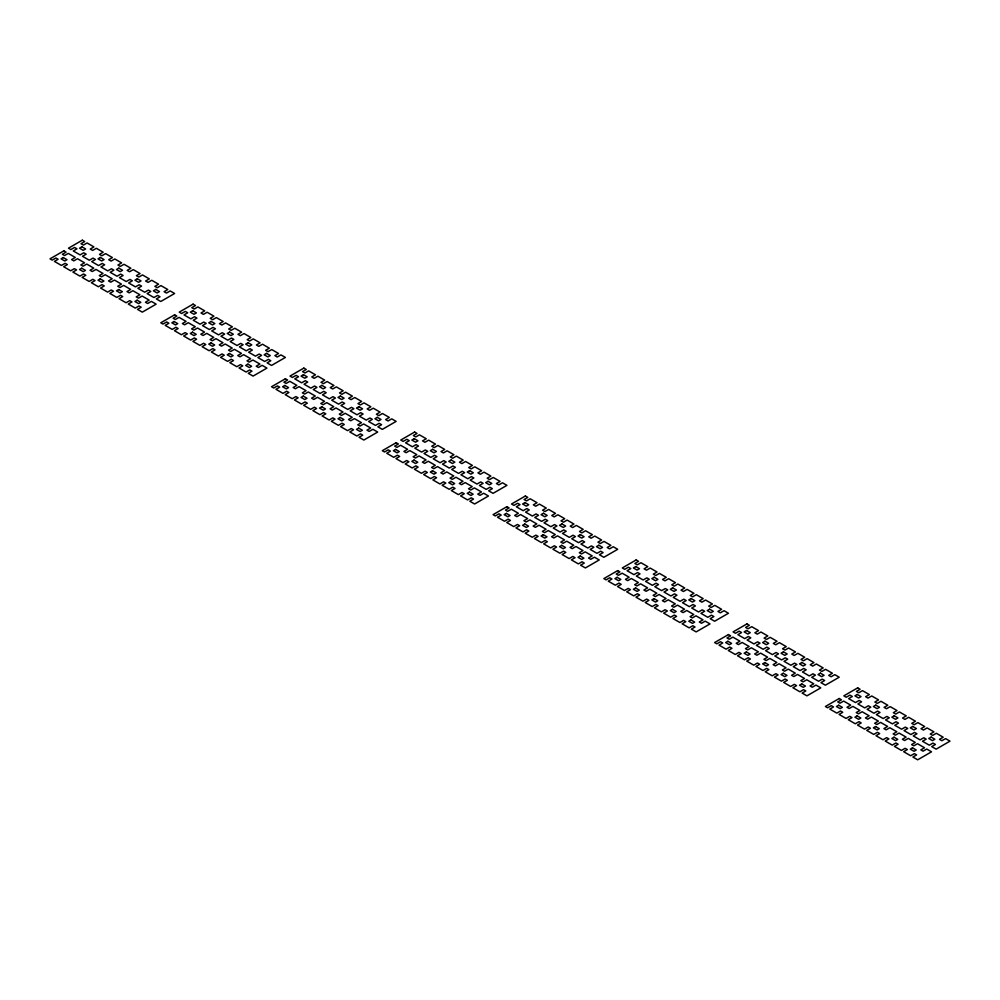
<?xml version="1.0" encoding="UTF-8"?>
<svg xmlns="http://www.w3.org/2000/svg" width="1000" height="1000" viewBox="0 0 1000 1000"><rect width="100%" height="100%" fill="white"/><g stroke="black" fill="none" stroke-linecap="round" stroke-linejoin="round"><path stroke-width="1.5" d="M63.85 250.85L50 258.85L52.213 260.125L55.912 258L58.125 259.275L54.425 261.4L61.45 265.45L65.138 263.325L67.35 264.6L63.663 266.737L70.675 270.788L74.375 268.65L76.588 269.938L72.888 272.062L79.912 276.112L83.6 273.988L85.812 275.262L82.125 277.387L89.138 281.45L92.825 279.312L95.05 280.587L91.35 282.725L98.375 286.775L102.062 284.637L104.275 285.925L100.588 288.05L107.6 292.1L111.287 289.975L113.513 291.25L109.812 293.387L116.825 297.438L120.525 295.3L122.737 296.575L119.05 298.712L126.062 302.762L129.75 300.625L131.975 301.913L128.275 304.037L135.287 308.087L138.988 305.963L141.2 307.238L137.513 309.375L142.312 312.137L156.15 304.15L151.35 301.375L147.662 303.512L145.45 302.225L149.137 300.1L142.125 296.05L138.425 298.175L136.213 296.9L139.913 294.762L132.887 290.712L129.2 292.85L126.988 291.575L130.675 289.438L123.663 285.387L119.975 287.525L117.75 286.238L121.45 284.113L114.425 280.062L110.738 282.188L108.525 280.912L112.212 278.775L105.2 274.725L101.512 276.863L99.288 275.587L102.987 273.45L95.975 269.4L92.275 271.537L90.062 270.25L93.75 268.125L86.737 264.075L83.05 266.2L80.825 264.925L84.525 262.787L77.513 258.738L73.812 260.875L71.6 259.587L75.287 257.462L68.275 253.412L64.588 255.538L62.375 254.262L66.062 252.138L63.85 250.85M82.312 240.2L68.463 248.188L70.862 249.575L74.55 247.438L76.95 248.825L73.263 250.963L80.087 254.9L83.787 252.775L86.188 254.163L82.487 256.288L89.325 260.238L93.012 258.1L95.412 259.488L91.725 261.625L98.55 265.562L102.25 263.425L104.65 264.812L100.95 266.95L107.788 270.887L111.475 268.762L113.875 270.15L110.188 272.275L117.013 276.225L120.712 274.088L123.112 275.475L119.412 277.613L126.25 281.55L129.938 279.425L132.338 280.8L128.65 282.938L135.475 286.875L139.175 284.75L141.575 286.137L137.875 288.263L144.713 292.213L148.4 290.075L150.8 291.462L147.113 293.6L153.938 297.538L157.625 295.413L160.025 296.788L156.337 298.925L160.775 301.488L174.613 293.488L170.188 290.925L166.488 293.062L164.088 291.675L167.787 289.55L160.95 285.6L157.262 287.738L154.863 286.35L158.55 284.212L151.725 280.275L148.025 282.4L145.625 281.012L149.325 278.888L142.487 274.938L138.8 277.075L136.4 275.688L140.087 273.562L133.262 269.613L129.575 271.75L127.175 270.363L130.863 268.225L124.025 264.288L120.337 266.413L117.938 265.025L121.625 262.9L114.8 258.95L111.112 261.087L108.713 259.7L112.4 257.562L105.575 253.625L101.875 255.763L99.475 254.375L103.175 252.237L96.337 248.3L92.65 250.425L90.25 249.037L93.938 246.912L87.112 242.963L83.413 245.1L81.013 243.713L84.712 241.575L82.312 240.2M63.288 257.562L61.075 258.85L64.775 260.975L66.988 259.7L63.288 257.562M81.938 246.8L79.538 248.188L83.225 250.325L85.625 248.938L81.938 246.8M81.75 268.225L79.538 269.5L83.225 271.637L85.45 270.363L81.75 268.225M100.4 257.462L98 258.85L101.688 260.975L104.087 259.587L100.4 257.462M100.213 278.888L98 280.163L101.688 282.3L103.912 281.012L100.213 278.888M118.863 268.125L116.463 269.5L120.15 271.637L122.55 270.25L118.863 268.125M118.675 289.55L116.463 290.825L120.15 292.95L122.375 291.675L118.675 289.55M137.325 278.775L134.925 280.163L138.613 282.3L141.012 280.912L137.325 278.775M137.137 300.2L134.925 301.488L138.613 303.612L140.825 302.337L137.137 300.2M155.787 289.438L153.387 290.825L157.075 292.95L159.475 291.575L155.787 289.438M174.613 314.8L160.775 322.8L162.987 324.075L166.675 321.95L168.888 323.225L165.2 325.363L172.213 329.412L175.912 327.275L178.125 328.55L174.425 330.688L181.45 334.738L185.138 332.6L187.35 333.888L183.663 336.012L190.675 340.062L194.375 337.938L196.588 339.212L192.887 341.35L199.913 345.4L203.6 343.263L205.812 344.538L202.125 346.675L209.137 350.725L212.825 348.587L215.05 349.875L211.35 352L218.375 356.05L222.062 353.925L224.275 355.2L220.588 357.337L227.6 361.388L231.287 359.25L233.512 360.538L229.812 362.663L236.825 366.712L240.525 364.588L242.738 365.863L239.05 367.987L246.062 372.038L249.75 369.913L251.975 371.188L248.275 373.325L253.075 376.087L266.925 368.1L262.125 365.325L258.425 367.463L256.212 366.175L259.913 364.05L252.887 360L249.2 362.125L246.988 360.85L250.675 358.725L243.663 354.675L239.975 356.8L237.75 355.525L241.45 353.387L234.425 349.338L230.738 351.475L228.525 350.188L232.213 348.062L225.2 344.012L221.513 346.138L219.288 344.862L222.987 342.738L215.975 338.675L212.275 340.812L210.062 339.538L213.75 337.4L206.737 333.35L203.05 335.487L200.825 334.2L204.525 332.075L197.512 328.025L193.812 330.15L191.6 328.875L195.287 326.737L188.275 322.688L184.587 324.825L182.375 323.55L186.062 321.413L179.05 317.362L175.35 319.5L173.137 318.212L176.825 316.087L174.613 314.8M193.075 304.15L179.225 312.137L181.625 313.525L185.325 311.4L187.725 312.775L184.025 314.913L190.863 318.85L194.55 316.725L196.95 318.113L193.263 320.238L200.087 324.188L203.787 322.05L206.188 323.438L202.488 325.575L209.325 329.513L213.012 327.388L215.413 328.762L211.725 330.9L218.55 334.85L222.25 332.713L224.65 334.1L220.95 336.225L227.787 340.175L231.475 338.038L233.875 339.425L230.188 341.562L237.013 345.5L240.712 343.375L243.113 344.762L239.412 346.887L246.25 350.838L249.938 348.7L252.338 350.087L248.65 352.212L255.475 356.163L259.175 354.025L261.575 355.412L257.875 357.55L264.713 361.488L268.4 359.363L270.8 360.75L267.113 362.875L271.537 365.438L285.387 357.438L280.95 354.888L277.262 357.013L274.862 355.625L278.55 353.5L271.725 349.55L268.025 351.688L265.625 350.3L269.325 348.162L262.488 344.225L258.8 346.35L256.4 344.975L260.087 342.837L253.263 338.9L249.575 341.025L247.175 339.637L250.863 337.512L244.025 333.562L240.338 335.7L237.938 334.312L241.625 332.175L234.8 328.237L231.112 330.363L228.713 328.988L232.4 326.85L225.575 322.9L221.875 325.037L219.475 323.65L223.175 321.525L216.337 317.575L212.65 319.713L210.25 318.325L213.938 316.188L207.113 312.25L203.412 314.375L201.012 312.987L204.713 310.863L197.875 306.913L194.188 309.05L191.788 307.663L195.475 305.538L193.075 304.15M174.062 321.525L171.85 322.8L175.538 324.938L177.75 323.65L174.062 321.525M192.712 310.75L190.312 312.137L194 314.275L196.4 312.887L192.712 310.75M192.525 332.175L190.312 333.462L194 335.588L196.213 334.312L192.525 332.175M211.175 321.413L208.775 322.8L212.463 324.938L214.862 323.55L211.175 321.413M210.987 342.837L208.775 344.113L212.463 346.25L214.675 344.975L210.987 342.837M229.625 332.075L227.225 333.462L230.925 335.588L233.325 334.2L229.625 332.075M229.45 353.5L227.225 354.775L230.925 356.912L233.137 355.625L229.45 353.5M248.088 342.738L245.688 344.113L249.387 346.25L251.788 344.862L248.088 342.738M247.913 364.15L245.688 365.438L249.387 367.562L251.6 366.287L247.913 364.15M266.55 353.387L264.15 354.775L267.85 356.912L270.25 355.525L266.55 353.387M285.387 378.762L271.537 386.75L273.75 388.025L277.45 385.9L279.662 387.175L275.975 389.312L282.987 393.363L286.675 391.225L288.888 392.512L285.2 394.637L292.213 398.688L295.912 396.562L298.125 397.837L294.425 399.963L301.45 404.012L305.138 401.887L307.35 403.162L303.663 405.3L310.675 409.35L314.375 407.212L316.588 408.5L312.887 410.625L319.913 414.675L323.6 412.55L325.812 413.825L322.125 415.962L329.137 420.012L332.825 417.875L335.05 419.15L331.35 421.287L338.375 425.337L342.062 423.2L344.275 424.487L340.588 426.613L347.6 430.662L351.287 428.537L353.512 429.812L349.812 431.95L356.825 436L360.525 433.862L362.738 435.138L359.05 437.275L363.85 440.05L377.688 432.05L372.887 429.275L369.2 431.413L366.987 430.138L370.675 428L363.663 423.95L359.975 426.087L357.75 424.8L361.45 422.675L354.425 418.625L350.737 420.75L348.525 419.475L352.212 417.337L345.2 413.288L341.512 415.425L339.288 414.15L342.987 412.013L335.975 407.962L332.275 410.1L330.062 408.812L333.75 406.688L326.737 402.638L323.05 404.762L320.825 403.488L324.525 401.35L317.512 397.3L313.812 399.438L311.6 398.162L315.287 396.025L308.275 391.975L304.587 394.1L302.375 392.825L306.062 390.7L299.05 386.65L295.35 388.775L293.137 387.5L296.825 385.363L289.812 381.312L286.125 383.45L283.913 382.163L287.6 380.037L285.387 378.762M303.85 368.1L290 376.087L292.4 377.475L296.087 375.35L298.488 376.737L294.8 378.862L301.625 382.812L305.325 380.675L307.725 382.062L304.025 384.188L310.863 388.137L314.55 386L316.95 387.388L313.263 389.525L320.087 393.462L323.787 391.337L326.188 392.725L322.488 394.85L329.325 398.8L333.013 396.662L335.412 398.05L331.725 400.188L338.55 404.125L342.25 401.987L344.65 403.375L340.95 405.513L347.788 409.45L351.475 407.325L353.875 408.713L350.188 410.838L357.013 414.787L360.712 412.65L363.113 414.038L359.412 416.175L366.25 420.112L369.938 417.987L372.337 419.363L368.65 421.5L375.475 425.438L379.175 423.312L381.575 424.7L377.875 426.825L382.312 429.387L396.15 421.388L391.725 418.837L388.025 420.962L385.625 419.575L389.325 417.45L382.488 413.5L378.8 415.637L376.4 414.25L380.087 412.125L373.263 408.175L369.575 410.312L367.175 408.925L370.863 406.788L364.025 402.85L360.337 404.975L357.938 403.587L361.625 401.463L354.8 397.512L351.112 399.65L348.713 398.263L352.4 396.125L345.575 392.188L341.875 394.325L339.475 392.938L343.175 390.8L336.337 386.863L332.65 388.988L330.25 387.6L333.938 385.475L327.113 381.525L323.413 383.663L321.012 382.275L324.712 380.138L317.875 376.2L314.188 378.338L311.788 376.95L315.475 374.812L308.65 370.875L304.95 373L302.55 371.613L306.25 369.487L303.85 368.1M284.825 385.475L282.613 386.75L286.312 388.888L288.525 387.6L284.825 385.475M303.475 374.712L301.075 376.087L304.775 378.225L307.175 376.838L303.475 374.712M303.288 396.125L301.075 397.413L304.775 399.538L306.988 398.263L303.288 396.125M321.938 385.363L319.538 386.75L323.225 388.888L325.625 387.5L321.938 385.363M321.75 406.788L319.538 408.075L323.225 410.2L325.45 408.925L321.75 406.788M340.4 396.025L338 397.413L341.688 399.538L344.087 398.162L340.4 396.025M340.213 417.45L338 418.725L341.688 420.863L343.913 419.575L340.213 417.45M358.862 406.688L356.463 408.075L360.15 410.2L362.55 408.812L358.862 406.688M358.675 428.113L356.463 429.387L360.15 431.512L362.375 430.238L358.675 428.113M377.325 417.337L374.925 418.725L378.612 420.863L381.012 419.475L377.325 417.337M396.15 442.713L382.312 450.7L384.525 451.987L388.212 449.85L390.425 451.125L386.737 453.263L393.75 457.312L397.45 455.175L399.663 456.463L395.975 458.587L402.987 462.638L406.675 460.513L408.888 461.788L405.2 463.925L412.212 467.975L415.913 465.838L418.125 467.113L414.425 469.25L421.45 473.3L425.138 471.163L427.35 472.45L423.663 474.575L430.675 478.625L434.375 476.5L436.587 477.775L432.887 479.913L439.913 483.963L443.6 481.825L445.812 483.1L442.125 485.238L449.137 489.288L452.825 487.163L455.05 488.438L451.35 490.562L458.375 494.613L462.062 492.488L464.275 493.762L460.588 495.9L467.6 499.95L471.287 497.812L473.512 499.1L469.812 501.225L474.613 504L488.462 496L483.663 493.237L479.975 495.363L477.75 494.087L481.45 491.95L474.425 487.9L470.737 490.037L468.525 488.75L472.212 486.625L465.2 482.575L461.512 484.7L459.288 483.425L462.987 481.3L455.975 477.238L452.275 479.375L450.062 478.1L453.75 475.962L446.737 471.912L443.05 474.05L440.825 472.762L444.525 470.637L437.512 466.587L433.812 468.713L431.6 467.438L435.288 465.3L428.275 461.25L424.588 463.387L422.375 462.113L426.062 459.975L419.05 455.925L415.35 458.062L413.137 456.775L416.825 454.65L409.812 450.6L406.125 452.725L403.913 451.45L407.6 449.312L400.588 445.262L396.887 447.4L394.675 446.125L398.375 443.988L396.15 442.713M414.613 432.05L400.775 440.05L403.175 441.425L406.863 439.3L409.263 440.688L405.575 442.812L412.4 446.763L416.087 444.625L418.488 446.012L414.8 448.15L421.625 452.088L425.325 449.963L427.725 451.337L424.025 453.475L430.863 457.413L434.55 455.288L436.95 456.675L433.263 458.8L440.087 462.75L443.787 460.613L446.188 462L442.488 464.137L449.325 468.075L453.013 465.95L455.412 467.325L451.725 469.462L458.55 473.413L462.25 471.275L464.65 472.663L460.95 474.787L467.788 478.738L471.475 476.6L473.875 477.987L470.188 480.125L477.013 484.062L480.712 481.938L483.113 483.325L479.412 485.45L486.25 489.4L489.938 487.262L492.337 488.65L488.65 490.775L493.075 493.338L506.925 485.35L502.488 482.788L498.8 484.913L496.4 483.537L500.087 481.4L493.263 477.463L489.575 479.588L487.175 478.2L490.863 476.075L484.025 472.125L480.337 474.263L477.938 472.875L481.625 470.737L474.8 466.8L471.112 468.925L468.713 467.55L472.4 465.412L465.575 461.475L461.875 463.6L459.475 462.212L463.175 460.087L456.337 456.138L452.65 458.275L450.25 456.887L453.938 454.75L447.113 450.812L443.413 452.938L441.012 451.562L444.712 449.425L437.875 445.475L434.188 447.612L431.788 446.225L435.475 444.1L428.65 440.15L424.95 442.287L422.55 440.9L426.25 438.762L419.412 434.825L415.725 436.95L413.325 435.562L417.013 433.438L414.613 432.05M395.6 449.425L393.387 450.7L397.075 452.837L399.288 451.562L395.6 449.425M414.25 438.663L411.85 440.05L415.538 442.175L417.938 440.788L414.25 438.663M414.062 460.087L411.85 461.362L415.538 463.5L417.75 462.212L414.062 460.087M432.713 449.312L430.312 450.7L434 452.837L436.4 451.45L432.713 449.312M432.525 470.737L430.312 472.025L434 474.15L436.213 472.875L432.525 470.737M451.175 459.975L448.775 461.362L452.463 463.5L454.862 462.113L451.175 459.975M450.988 481.4L448.775 482.675L452.463 484.812L454.675 483.537L450.988 481.4M469.625 470.637L467.225 472.025L470.925 474.15L473.325 472.762L469.625 470.637M469.45 492.062L467.225 493.338L470.925 495.475L473.137 494.188L469.45 492.062M488.088 481.3L485.688 482.675L489.387 484.812L491.788 483.425L488.088 481.3M506.925 506.662L493.075 514.65L495.288 515.938L498.988 513.8L501.2 515.087L497.512 517.212L504.525 521.263L508.212 519.138L510.425 520.413L506.737 522.537L513.75 526.587L517.45 524.462L519.663 525.737L515.975 527.875L522.987 531.925L526.675 529.788L528.888 531.075L525.2 533.2L532.212 537.25L535.913 535.125L538.125 536.4L534.425 538.525L541.45 542.587L545.138 540.45L547.35 541.725L543.663 543.862L550.675 547.913L554.375 545.775L556.587 547.062L552.888 549.188L559.913 553.237L563.6 551.112L565.812 552.388L562.125 554.525L569.138 558.575L572.825 556.438L575.05 557.712L571.35 559.85L578.375 563.9L582.062 561.763L584.275 563.05L580.588 565.175L585.388 567.95L599.225 559.95L594.425 557.188L590.737 559.312L588.525 558.038L592.212 555.9L585.2 551.85L581.512 553.987L579.288 552.712L582.987 550.575L575.975 546.525L572.275 548.663L570.062 547.375L573.75 545.25L566.737 541.2L563.05 543.325L560.825 542.05L564.525 539.913L557.513 535.862L553.812 538L551.6 536.725L555.288 534.587L548.275 530.538L544.587 532.675L542.375 531.388L546.062 529.263L539.05 525.212L535.35 527.337L533.138 526.062L536.825 523.925L529.812 519.875L526.125 522.013L523.913 520.725L527.6 518.6L520.588 514.55L516.888 516.675L514.675 515.4L518.375 513.275L511.35 509.225L507.663 511.35L505.45 510.075L509.137 507.938L506.925 506.662M525.388 496L511.538 504L513.938 505.387L517.625 503.25L520.025 504.637L516.337 506.763L523.175 510.712L526.862 508.575L529.263 509.963L525.575 512.1L532.4 516.038L536.087 513.913L538.488 515.3L534.8 517.425L541.625 521.375L545.325 519.237L547.725 520.625L544.025 522.762L550.862 526.7L554.55 524.562L556.95 525.95L553.263 528.088L560.087 532.025L563.787 529.9L566.188 531.287L562.487 533.413L569.325 537.362L573.013 535.225L575.413 536.613L571.725 538.75L578.55 542.688L582.25 540.55L584.65 541.938L580.95 544.075L587.788 548.013L591.475 545.887L593.875 547.275L590.188 549.4L597.013 553.35L600.712 551.213L603.112 552.6L599.412 554.738L603.85 557.288L617.688 549.3L613.263 546.737L609.575 548.875L607.175 547.487L610.862 545.35L604.025 541.413L600.337 543.538L597.938 542.15L601.625 540.025L594.8 536.075L591.112 538.212L588.713 536.825L592.4 534.7L585.575 530.75L581.875 532.888L579.475 531.5L583.175 529.362L576.337 525.425L572.65 527.55L570.25 526.163L573.938 524.038L567.112 520.087L563.413 522.225L561.013 520.837L564.712 518.7L557.875 514.763L554.188 516.9L551.788 515.513L555.475 513.375L548.65 509.438L544.95 511.562L542.55 510.175L546.25 508.05L539.412 504.1L535.725 506.238L533.325 504.85L537.013 502.713L530.188 498.775L526.487 500.9L524.087 499.525L527.788 497.388L525.388 496M506.375 513.375L504.15 514.65L507.85 516.788L510.062 515.513L506.375 513.375M525.013 502.612L522.612 504L526.312 506.125L528.713 504.738L525.013 502.612M524.825 524.038L522.612 525.312L526.312 527.45L528.525 526.163L524.825 524.038M543.475 513.275L541.075 514.65L544.775 516.788L547.175 515.4L543.475 513.275M543.288 534.7L541.075 535.975L544.775 538.1L546.987 536.825L543.288 534.7M561.938 523.925L559.538 525.312L563.225 527.45L565.625 526.062L561.938 523.925M561.75 545.35L559.538 546.638L563.225 548.763L565.45 547.487L561.75 545.35M580.4 534.587L578 535.975L581.688 538.1L584.087 536.725L580.4 534.587M580.212 556.013L578 557.288L581.688 559.425L583.913 558.138L580.212 556.013M598.862 545.25L596.462 546.638L600.15 548.763L602.55 547.375L598.862 545.25M617.688 570.612L603.85 578.612L606.062 579.888L609.75 577.75L611.975 579.038L608.275 581.163L615.288 585.212L618.987 583.088L621.2 584.362L617.513 586.5L624.525 590.55L628.212 588.413L630.425 589.688L626.737 591.825L633.75 595.875L637.45 593.737L639.663 595.025L635.975 597.15L642.987 601.2L646.675 599.075L648.888 600.35L645.2 602.487L652.212 606.538L655.913 604.4L658.125 605.675L654.425 607.812L661.45 611.862L665.138 609.725L667.35 611.013L663.662 613.138L670.675 617.188L674.375 615.062L676.587 616.337L672.887 618.475L679.912 622.525L683.6 620.388L685.812 621.663L682.125 623.8L689.137 627.85L692.825 625.725L695.05 627L691.35 629.125L696.15 631.9L710 623.913L705.2 621.138L701.513 623.263L699.287 621.987L702.987 619.862L695.975 615.812L692.275 617.938L690.062 616.663L693.75 614.525L686.737 610.475L683.05 612.612L680.825 611.325L684.525 609.2L677.513 605.15L673.812 607.275L671.6 606L675.288 603.875L668.275 599.812L664.587 601.95L662.375 600.675L666.062 598.538L659.05 594.487L655.35 596.625L653.138 595.337L656.825 593.212L649.812 589.163L646.125 591.287L643.913 590.013L647.6 587.875L640.588 583.825L636.888 585.962L634.675 584.688L638.375 582.55L631.35 578.5L627.663 580.638L625.45 579.35L629.138 577.225L622.125 573.175L618.425 575.3L616.213 574.025L619.913 571.888L617.688 570.612M636.15 559.95L622.312 567.95L624.712 569.338L628.4 567.2L630.8 568.587L627.112 570.725L633.938 574.663L637.625 572.537L640.025 573.913L636.337 576.05L643.175 579.987L646.862 577.863L649.262 579.25L645.575 581.375L652.4 585.325L656.087 583.188L658.487 584.575L654.8 586.712L661.625 590.65L665.325 588.525L667.725 589.9L664.025 592.038L670.863 595.988L674.55 593.85L676.95 595.237L673.263 597.362L680.088 601.312L683.787 599.175L686.188 600.562L682.487 602.7L689.325 606.638L693.012 604.513L695.413 605.9L691.725 608.025L698.55 611.975L702.25 609.837L704.65 611.225L700.95 613.35L707.788 617.3L711.475 615.163L713.875 616.55L710.188 618.688L714.613 621.237L728.462 613.25L724.025 610.688L720.337 612.825L717.938 611.438L721.625 609.3L714.8 605.363L711.112 607.487L708.713 606.112L712.4 603.975L705.575 600.037L701.875 602.163L699.475 600.775L703.175 598.65L696.338 594.7L692.65 596.838L690.25 595.45L693.938 593.312L687.113 589.375L683.413 591.5L681.012 590.125L684.712 587.987L677.875 584.038L674.188 586.175L671.787 584.788L675.475 582.663L668.65 578.713L664.95 580.85L662.55 579.462L666.25 577.325L659.412 573.387L655.725 575.513L653.325 574.125L657.013 572L650.188 568.05L646.488 570.188L644.087 568.8L647.788 566.675L640.95 562.725L637.263 564.862L634.862 563.475L638.55 561.337L636.15 559.95M617.137 577.325L614.925 578.612L618.612 580.737L620.825 579.462L617.137 577.325M635.788 566.562L633.387 567.95L637.075 570.075L639.475 568.7L635.788 566.562M635.6 587.987L633.387 589.263L637.075 591.4L639.288 590.125L635.6 587.987M654.25 577.225L651.85 578.612L655.537 580.737L657.938 579.35L654.25 577.225M654.062 598.65L651.85 599.925L655.537 602.062L657.75 600.775L654.062 598.65M672.712 587.875L670.312 589.263L674 591.4L676.4 590.013L672.712 587.875M672.525 609.3L670.312 610.588L674 612.712L676.213 611.438L672.525 609.3M691.175 598.538L688.775 599.925L692.463 602.062L694.862 600.675L691.175 598.538M690.987 619.963L688.775 621.237L692.463 623.375L694.675 622.1L690.987 619.963M709.625 609.2L707.225 610.588L710.925 612.712L713.325 611.325L709.625 609.2M728.462 634.562L714.613 642.562L716.825 643.838L720.525 641.712L722.738 642.987L719.05 645.113L726.062 649.163L729.75 647.038L731.975 648.312L728.275 650.45L735.288 654.5L738.988 652.362L741.2 653.65L737.513 655.775L744.525 659.825L748.213 657.7L750.425 658.975L746.737 661.1L753.75 665.15L757.45 663.025L759.663 664.3L755.975 666.438L762.987 670.487L766.675 668.35L768.888 669.638L765.2 671.762L772.212 675.812L775.913 673.688L778.125 674.963L774.425 677.1L781.45 681.15L785.138 679.013L787.35 680.288L783.662 682.425L790.675 686.475L794.375 684.338L796.587 685.625L792.887 687.75L799.912 691.8L803.6 689.675L805.812 690.95L802.125 693.088L806.925 695.85L820.775 687.862L815.975 685.088L812.275 687.225L810.062 685.938L813.75 683.812L806.737 679.762L803.05 681.888L800.825 680.612L804.525 678.475L797.513 674.425L793.812 676.562L791.6 675.288L795.288 673.15L788.275 669.1L784.587 671.237L782.375 669.95L786.062 667.825L779.05 663.775L775.35 665.9L773.138 664.625L776.825 662.487L769.812 658.438L766.125 660.575L763.913 659.3L767.6 657.163L760.588 653.112L756.888 655.238L754.675 653.962L758.375 651.838L751.35 647.788L747.663 649.912L745.45 648.637L749.137 646.5L742.125 642.45L738.425 644.587L736.213 643.3L739.912 641.175L732.887 637.125L729.2 639.25L726.988 637.975L730.675 635.85L728.462 634.562M746.925 623.913L733.075 631.9L735.475 633.288L739.175 631.15L741.575 632.537L737.875 634.675L744.712 638.612L748.4 636.487L750.8 637.875L747.113 640L753.938 643.95L757.625 641.812L760.025 643.2L756.338 645.325L763.175 649.275L766.862 647.138L769.262 648.525L765.575 650.662L772.4 654.6L776.087 652.475L778.487 653.863L774.8 655.987L781.625 659.938L785.325 657.8L787.725 659.188L784.025 661.325L790.863 665.263L794.55 663.125L796.95 664.513L793.263 666.65L800.088 670.588L803.787 668.462L806.188 669.85L802.487 671.975L809.325 675.925L813.012 673.787L815.413 675.175L811.725 677.312L818.55 681.25L822.25 679.125L824.65 680.5L820.95 682.638L825.387 685.2L839.225 677.2L834.8 674.638L831.112 676.775L828.713 675.387L832.4 673.263L825.575 669.312L821.875 671.45L819.475 670.062L823.175 667.925L816.338 663.988L812.65 666.112L810.25 664.725L813.938 662.6L807.113 658.65L803.413 660.788L801.012 659.4L804.712 657.262L797.875 653.325L794.188 655.462L791.787 654.075L795.475 651.938L788.65 648L784.95 650.125L782.55 648.737L786.25 646.612L779.412 642.663L775.725 644.8L773.325 643.413L777.013 641.275L770.188 637.337L766.488 639.462L764.087 638.088L767.788 635.95L760.95 632.013L757.262 634.138L754.862 632.75L758.55 630.625L751.725 626.675L748.025 628.812L745.625 627.425L749.325 625.288L746.925 623.913M727.913 641.275L725.688 642.562L729.388 644.688L731.6 643.413L727.913 641.275M746.55 630.513L744.15 631.9L747.85 634.038L750.25 632.65L746.55 630.513M746.375 651.938L744.15 653.213L747.85 655.35L750.062 654.075L746.375 651.938M765.013 641.175L762.613 642.562L766.312 644.688L768.713 643.3L765.013 641.175M764.825 662.6L762.613 663.875L766.312 666.012L768.525 664.725L764.825 662.6M783.475 651.838L781.075 653.213L784.775 655.35L787.175 653.962L783.475 651.838M783.288 673.263L781.075 674.538L784.775 676.663L786.988 675.387L783.288 673.263M801.938 662.487L799.538 663.875L803.225 666.012L805.625 664.625L801.938 662.487M801.75 683.913L799.538 685.2L803.225 687.325L805.45 686.05L801.75 683.913M820.4 673.15L818 674.538L821.688 676.663L824.087 675.288L820.4 673.15M839.225 698.512L825.387 706.513L827.6 707.788L831.287 705.662L833.512 706.938L829.812 709.075L836.825 713.125L840.525 710.987L842.738 712.262L839.05 714.4L846.062 718.45L849.75 716.312L851.975 717.6L848.275 719.725L855.288 723.775L858.988 721.65L861.2 722.925L857.513 725.062L864.525 729.112L868.213 726.975L870.425 728.25L866.737 730.387L873.75 734.438L877.45 732.3L879.663 733.587L875.975 735.713L882.987 739.762L886.675 737.638L888.888 738.913L885.2 741.05L892.212 745.1L895.913 742.962L898.125 744.237L894.425 746.375L901.45 750.425L905.138 748.3L907.35 749.575L903.662 751.7L910.675 755.75L914.375 753.625L916.587 754.9L912.887 757.038L917.688 759.8L931.538 751.812L926.737 749.038L923.05 751.175L920.825 749.887L924.525 747.763L917.513 743.713L913.812 745.837L911.6 744.562L915.288 742.438L908.275 738.375L904.587 740.512L902.375 739.237L906.062 737.1L899.05 733.05L895.35 735.188L893.138 733.9L896.825 731.775L889.812 727.725L886.125 729.85L883.913 728.575L887.6 726.438L880.588 722.387L876.888 724.525L874.675 723.25L878.375 721.112L871.35 717.062L867.663 719.2L865.45 717.913L869.137 715.788L862.125 711.737L858.425 713.863L856.213 712.588L859.912 710.45L852.887 706.4L849.2 708.538L846.988 707.262L850.675 705.125L843.662 701.075L839.975 703.213L837.75 701.925L841.45 699.8L839.225 698.512M857.688 687.862L843.85 695.85L846.25 697.237L849.938 695.113L852.337 696.488L848.65 698.625L855.475 702.562L859.175 700.438L861.575 701.825L857.875 703.95L864.712 707.9L868.4 705.763L870.8 707.15L867.113 709.287L873.938 713.225L877.625 711.1L880.025 712.475L876.338 714.613L883.175 718.55L886.862 716.425L889.262 717.812L885.575 719.938L892.4 723.888L896.087 721.75L898.487 723.138L894.8 725.275L901.625 729.212L905.325 727.087L907.725 728.462L904.025 730.6L910.863 734.55L914.55 732.412L916.95 733.8L913.263 735.925L920.088 739.875L923.787 737.738L926.188 739.125L922.487 741.263L929.325 745.2L933.012 743.075L935.413 744.463L931.725 746.587L936.15 749.15L950 741.15L945.575 738.6L941.875 740.725L939.475 739.338L943.175 737.212L936.338 733.263L932.65 735.4L930.25 734.013L933.938 731.875L927.113 727.938L923.413 730.062L921.012 728.688L924.712 726.55L917.875 722.613L914.188 724.737L911.787 723.35L915.475 721.225L908.65 717.275L904.95 719.412L902.55 718.025L906.25 715.888L899.412 711.95L895.725 714.075L893.325 712.7L897.013 710.562L890.188 706.612L886.488 708.75L884.087 707.362L887.788 705.238L880.95 701.287L877.262 703.425L874.862 702.038L878.55 699.9L871.725 695.962L868.025 698.088L865.625 696.7L869.325 694.575L862.487 690.625L858.8 692.763L856.4 691.375L860.088 689.25L857.688 687.862M838.675 705.238L836.462 706.513L840.15 708.637L842.375 707.362L838.675 705.238M857.325 694.463L854.925 695.85L858.612 697.987L861.012 696.6L857.325 694.463M857.138 715.888L854.925 717.175L858.612 719.3L860.825 718.025L857.138 715.888M875.788 705.125L873.388 706.513L877.075 708.637L879.475 707.262L875.788 705.125M875.6 726.55L873.388 727.825L877.075 729.963L879.287 728.688L875.6 726.55M894.25 715.788L891.85 717.175L895.537 719.3L897.938 717.913L894.25 715.788M894.062 737.212L891.85 738.487L895.537 740.625L897.75 739.338L894.062 737.212M912.712 726.438L910.312 727.825L914 729.963L916.4 728.575L912.712 726.438M912.525 747.862L910.312 749.15L914 751.275L916.213 750L912.525 747.862M931.175 737.1L928.775 738.487L932.463 740.625L934.862 739.237L931.175 737.1"/></g></svg>
